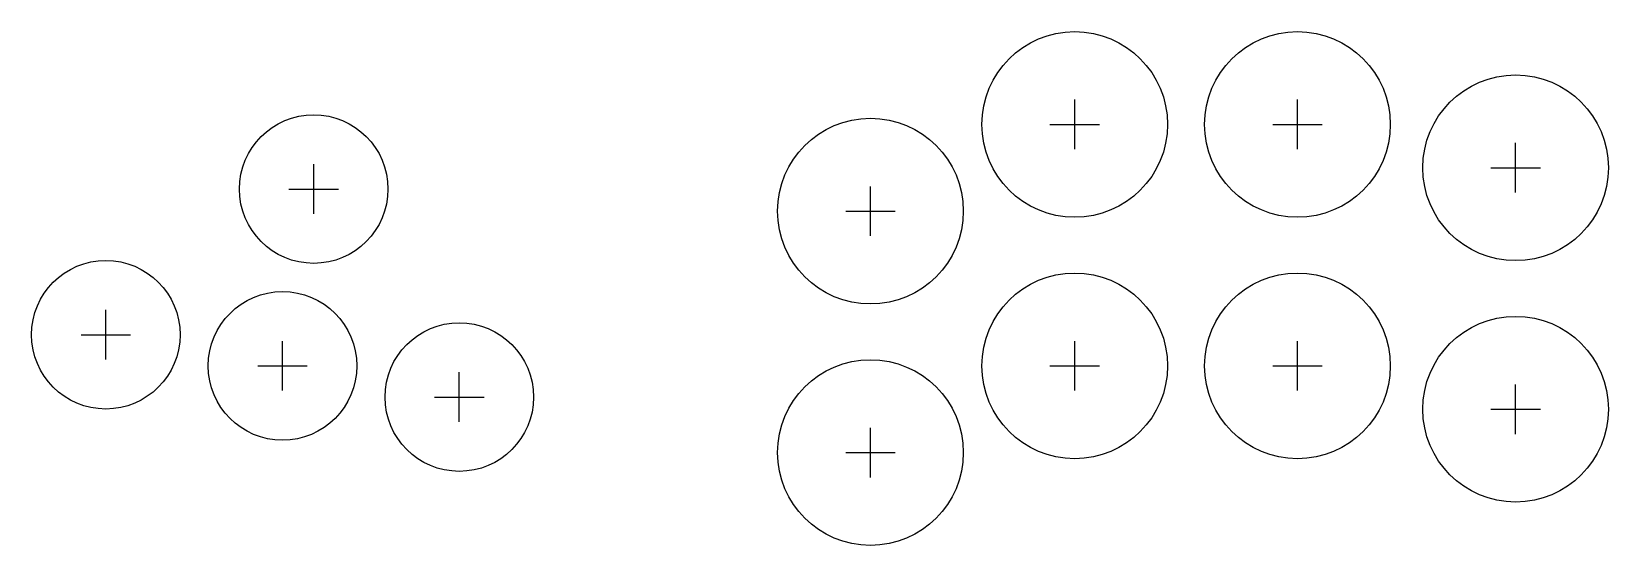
# Model space of a CAD drawing. Header units: millimetres. Extents: x -41 to 214, y -29 to 54.
import ezdxf

# ---------------------------------------------------------------- set-up
doc = ezdxf.new("R2010")
doc.units = ezdxf.units.MM
for name, color, linetype in [('BUTTONS_24', 1, 'Continuous'), ('BUTTONS_30', 5, 'Continuous'), ('REFERENCE', 8, 'Continuous')]:
    doc.layers.add(name, color=color, linetype=linetype)

msp = doc.modelspace()

# ---------------------------------------------------------------- linework, layer by layer
at = {"layer": 'BUTTONS_24'}
for centre in [(5.0358, 28.5594), (-28.5594, 5.0358), (0, 0), (28.5594, -5.0358)]:
    msp.add_circle(centre, 12, dxfattribs=at)
at = {"layer": 'BUTTONS_30'}
for centre in [(128, 39), (164, 39), (199.25, 32), (95, 25), (128, 0), (164, 0), (199.25, -7), (95, -14)]:
    msp.add_circle(centre, 15, dxfattribs=at)
at = {"layer": 'REFERENCE'}
for p, q in [((128, 35), (128, 43)), ((164, 35), (164, 43)), ((124, 39), (132, 39)), ((160, 39), (168, 39)), ((199.25, 28), (199.25, 36)), ((5.0358, 24.5594), (5.0358, 32.5594)), ((195.25, 32), (203.25, 32)), ((1.0358, 28.5594), (9.0358, 28.5594)), ((95, 21), (95, 29)), ((91, 25), (99, 25)), ((-28.5594, 1.0358), (-28.5594, 9.0358)), ((-32.5594, 5.0358), (-24.5594, 5.0358)), ((0, -4), (0, 4)), ((128, -4), (128, 4)), ((164, -4), (164, 4)), ((-4, 0), (4, 0)), ((124, 0), (132, 0)), ((160, 0), (168, 0)), ((28.5594, -9.0358), (28.5594, -1.0358)), ((24.5594, -5.0358), (32.5594, -5.0358)), ((199.25, -11), (199.25, -3)), ((195.25, -7), (203.25, -7)), ((95, -18), (95, -10)), ((91, -14), (99, -14))]:
    msp.add_line(p, q, dxfattribs=at)

doc.saveas('drawing.dxf')
